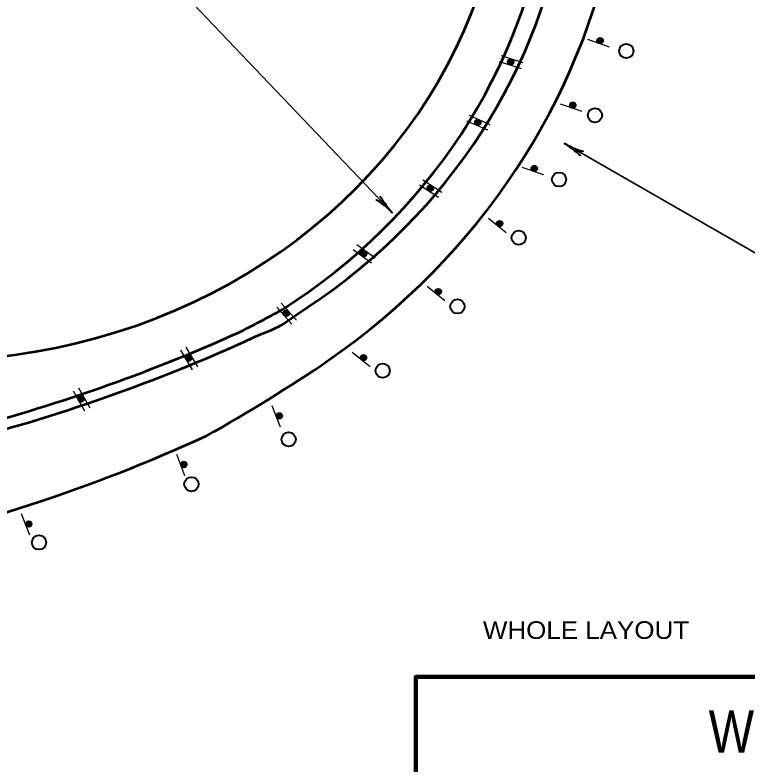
# Model space of a CAD drawing. Extents: x 354 to 1034, y -85 to 443.
# Drawn here: x 806 to 889, y 94.7 to 179.7 of the extents above; entities that cross this region are included whole.
import ezdxf
from ezdxf.enums import TextEntityAlignment as Align

# ---------------------------------------------------------------- set-up
doc = ezdxf.new("R2010")
doc.units = 0
doc.header["$LTSCALE"] = 0.8
doc.layers.add('1', color=7, linetype='Continuous', lineweight=40)
doc.layers.add('4', color=7, linetype='Continuous', lineweight=25)

msp = doc.modelspace()

# ---------------------------------------------------------------- linework, layer by layer
at = {"layer": '1', "lineweight": 35}
for p, q in [((815.113, 192.6246), (848.8287, 157.2147)), ((868.3126, 165.0931), (893.0487, 150.8614))]:
    msp.add_line(p, q, dxfattribs=at)
at = {"layer": '1', "lineweight": 158}
msp.add_lwpolyline([(851.489, 12.9881), (851.489, 104.5681), (1023.149, 104.5681)], dxfattribs=at)
at = {"layer": '1'}
for centre, radius in [((872.3809, 176.7367), 0.3159), ((872.3708, 176.7573), 0.2835), ((872.3859, 176.7264), 0.2917), ((872.3885, 176.734), 0.2754), ((872.3809, 176.7367), 0.2511), ((872.3809, 176.7367), 0.2349), ((872.3885, 176.734), 0.2268), ((872.3885, 176.734), 0.2106), ((872.3912, 176.7417), 0.1946), ((872.3938, 176.7493), 0.1782), ((872.3938, 176.7493), 0.162), ((872.3991, 176.7647), 0.1458), ((872.4038, 176.7288), 0.1296), ((872.2842, 176.8042), 0.0081), ((872.4197, 176.7747), 0.1296), ((872.4146, 176.785), 0.1218), ((872.3962, 176.7314), 0.0891), ((872.4249, 176.79), 0.0972), ((872.4276, 176.7977), 0.0814), ((872.4302, 176.8053), 0.0648), ((872.4355, 176.8207), 0.0486), ((872.4408, 176.836), 0.0324), ((872.446, 176.8513), 0.0162), ((875.3532, 175.5607), 0.81), ((862.2362, 174.3251), 0.3159), ((862.226, 174.3199), 0.2917), ((862.2285, 174.3276), 0.2754), ((862.2566, 174.3355), 0.2835), ((862.2362, 174.3251), 0.2511), ((862.2362, 174.3251), 0.2349), ((862.2285, 174.3276), 0.2268), ((862.2285, 174.3276), 0.2106), ((862.231, 174.3353), 0.1946), ((862.2335, 174.343), 0.1782), ((862.2335, 174.343), 0.162), ((862.2131, 174.3326), 0.1296), ((862.2385, 174.3584), 0.1458), ((862.2281, 174.3788), 0.1296), ((862.2383, 174.384), 0.1218), ((862.2208, 174.3301), 0.0891), ((862.2331, 174.3942), 0.0972), ((862.2357, 174.4019), 0.0814), ((862.2382, 174.4096), 0.0648), ((862.2432, 174.425), 0.0486), ((862.2482, 174.4404), 0.0324), ((862.2532, 174.4558), 0.0162), ((862.3541, 174.3208), 0.0081), ((869.2843, 169.4174), 0.3159), ((869.2743, 169.438), 0.2835), ((869.2893, 169.4071), 0.2917), ((869.292, 169.4148), 0.2754), ((869.2843, 169.4174), 0.2511), ((869.2843, 169.4174), 0.2349), ((869.292, 169.4148), 0.2268), ((869.292, 169.4148), 0.2106), ((869.2946, 169.4225), 0.1946), ((869.2972, 169.4301), 0.1782), ((869.2972, 169.4301), 0.162), ((869.3025, 169.4454), 0.1458), ((869.3073, 169.4095), 0.1296), ((869.1876, 169.485), 0.0081), ((869.3231, 169.4555), 0.1296), ((869.3181, 169.4658), 0.1218), ((869.2996, 169.4122), 0.0891), ((869.3284, 169.4708), 0.0972), ((869.331, 169.4785), 0.0814), ((869.3337, 169.4861), 0.0648), ((869.3389, 169.5014), 0.0486), ((869.3442, 169.5168), 0.0324), ((869.3495, 169.5321), 0.0162), ((871.7953, 168.2755), 0.81), ((858.516, 167.4701), 0.3159), ((858.5053, 167.466), 0.2917), ((858.5086, 167.4734), 0.2754), ((858.5374, 167.4783), 0.2835), ((858.516, 167.4701), 0.2511), ((858.516, 167.4701), 0.2349), ((858.5086, 167.4734), 0.2268), ((858.5086, 167.4734), 0.2106), ((858.5119, 167.4808), 0.1946), ((858.5152, 167.4882), 0.1782), ((858.5152, 167.4882), 0.162), ((858.4938, 167.48), 0.1296), ((858.5218, 167.503), 0.1458), ((858.5136, 167.5244), 0.1296), ((858.5243, 167.5285), 0.1218), ((858.5012, 167.4767), 0.0891), ((858.5202, 167.5392), 0.0972), ((858.5235, 167.5466), 0.0814), ((858.5267, 167.554), 0.0648), ((858.5333, 167.5688), 0.0486), ((858.5399, 167.5836), 0.0324), ((858.5465, 167.5984), 0.0162), ((858.6328, 167.4536), 0.0081), ((864.9209, 162.239), 0.3159), ((864.9109, 162.2596), 0.2835), ((864.9259, 162.2287), 0.2917), ((864.9286, 162.2364), 0.2754), ((864.9209, 162.239), 0.2511), ((864.9209, 162.239), 0.2349), ((864.9286, 162.2364), 0.2268), ((864.9286, 162.2364), 0.2106), ((864.9312, 162.244), 0.1946), ((864.9338, 162.2517), 0.1782), ((864.9338, 162.2517), 0.162), ((864.9391, 162.267), 0.1458), ((864.9439, 162.2311), 0.1296), ((864.8242, 162.3066), 0.0081), ((864.9597, 162.2771), 0.1296), ((864.9547, 162.2874), 0.1218), ((864.9362, 162.2337), 0.0891), ((864.965, 162.2924), 0.0972), ((864.9676, 162.3), 0.0814), ((864.9703, 162.3077), 0.0648), ((864.9755, 162.323), 0.0486), ((864.9808, 162.3383), 0.0324), ((864.9861, 162.3536), 0.0162), ((867.7292, 160.9904), 0.81), ((853.1269, 159.9972), 0.3159), ((853.1157, 159.9948), 0.2917), ((853.1201, 160.0016), 0.2754), ((853.1493, 160.0019), 0.2835), ((853.1269, 159.9972), 0.2511), ((853.1269, 159.9972), 0.2349), ((853.1201, 160.0016), 0.2268), ((853.1201, 160.0016), 0.2106), ((853.1245, 160.0084), 0.1946), ((853.1289, 160.0152), 0.1782), ((853.1289, 160.0152), 0.162), ((853.1065, 160.0104), 0.1296), ((853.1377, 160.0288), 0.1458), ((853.133, 160.0512), 0.1296), ((853.1442, 160.0536), 0.1218), ((853.1133, 160.006), 0.0891), ((853.1418, 160.0648), 0.0972), ((853.1462, 160.0716), 0.0814), ((853.1506, 160.0784), 0.0648), ((853.1594, 160.0919), 0.0486), ((853.1683, 160.1055), 0.0324), ((853.1771, 160.1191), 0.0162), ((853.2396, 159.9626), 0.0081), ((860.99, 155.989), 0.3159), ((860.9912, 155.9777), 0.2917), ((860.9876, 156.0118), 0.2835), ((860.9963, 155.9839), 0.2754), ((860.99, 155.989), 0.2511), ((860.99, 155.989), 0.2349), ((860.9963, 155.9839), 0.2268), ((860.9963, 155.9839), 0.2106), ((861.0014, 155.9902), 0.1946), ((861.0065, 155.9965), 0.1782), ((861.0065, 155.9965), 0.162), ((861.0167, 156.0091), 0.1458), ((861.0089, 155.9738), 0.1296), ((861.0394, 156.0115), 0.1296), ((861.0026, 155.9789), 0.0891), ((860.9222, 156.0856), 0.0081), ((861.0382, 156.0229), 0.1218), ((861.0496, 156.0241), 0.0972), ((861.0547, 156.0304), 0.0814), ((861.0598, 156.0367), 0.0648), ((861.07, 156.0493), 0.0486), ((861.0802, 156.0619), 0.0324), ((861.0904, 156.0745), 0.0162), ((863.1548, 154.3828), 0.81), ((845.5809, 152.6031), 0.3159), ((845.5696, 152.6013), 0.2917), ((845.5744, 152.6078), 0.2754), ((845.6035, 152.6067), 0.2835), ((845.5809, 152.6031), 0.2511), ((845.5809, 152.6031), 0.2349), ((845.5744, 152.6078), 0.2268), ((845.5744, 152.6078), 0.2106), ((845.5791, 152.6144), 0.1946), ((845.5839, 152.6209), 0.1782), ((845.5839, 152.6209), 0.162), ((845.5613, 152.6174), 0.1296), ((845.5934, 152.634), 0.1458), ((845.5898, 152.6567), 0.1296), ((845.5678, 152.6126), 0.0891), ((845.6011, 152.6585), 0.1218), ((845.5993, 152.6698), 0.0972), ((845.6041, 152.6763), 0.0814), ((845.6089, 152.6829), 0.0648), ((845.6184, 152.696), 0.0486), ((845.6279, 152.7091), 0.0324), ((845.6374, 152.7222), 0.0162), ((845.6917, 152.5626), 0.0081), ((854.0331, 148.271), 0.3159), ((854.0343, 148.2596), 0.2917), ((854.0307, 148.2938), 0.2835), ((854.0394, 148.2659), 0.2754), ((854.0331, 148.271), 0.2511), ((854.0331, 148.271), 0.2349), ((854.0394, 148.2659), 0.2268), ((854.0394, 148.2659), 0.2106), ((854.0445, 148.2722), 0.1946), ((854.0496, 148.2785), 0.1782), ((854.0496, 148.2785), 0.162), ((854.0598, 148.2911), 0.1458), ((854.052, 148.2557), 0.1296), ((854.0826, 148.2935), 0.1296), ((854.0457, 148.2608), 0.0891), ((853.9653, 148.3676), 0.0081), ((854.0814, 148.3049), 0.1218), ((854.0928, 148.3061), 0.0972), ((854.0978, 148.3124), 0.0814), ((854.1029, 148.3187), 0.0648), ((854.1131, 148.3313), 0.0486), ((854.1233, 148.3439), 0.0324), ((854.1335, 148.3565), 0.0162), ((856.2084, 146.5894), 0.81), ((836.7952, 145.8052), 0.3159), ((836.7837, 145.8058), 0.2917), ((836.7897, 145.8112), 0.2754), ((836.818, 145.804), 0.2835), ((836.7952, 145.8052), 0.2511), ((836.7952, 145.8052), 0.2349), ((836.7897, 145.8112), 0.2268), ((836.7897, 145.8112), 0.2106), ((836.7958, 145.8166), 0.1946), ((836.8018, 145.822), 0.1782), ((836.8018, 145.822), 0.162), ((836.7789, 145.8232), 0.1296), ((836.8138, 145.8329), 0.1458), ((836.815, 145.8557), 0.1296), ((836.7843, 145.8172), 0.0891), ((836.8265, 145.8551), 0.1218), ((836.8271, 145.8666), 0.0972), ((836.8331, 145.872), 0.0814), ((836.8391, 145.8774), 0.0648), ((836.8511, 145.8882), 0.0486), ((836.8632, 145.8991), 0.0324), ((836.8752, 145.9099), 0.0162), ((836.8951, 145.7426), 0.0081), ((825.7351, 140.7261), 0.3159), ((845.554, 140.7798), 0.3159), ((845.5552, 140.7684), 0.2917), ((845.5516, 140.8026), 0.2835), ((845.5603, 140.7747), 0.2754), ((825.724, 140.729), 0.2917), ((825.731, 140.7331), 0.2754), ((825.7572, 140.7201), 0.2835), ((825.7351, 140.7261), 0.2511), ((825.7351, 140.7261), 0.2349), ((825.731, 140.7331), 0.2268), ((825.731, 140.7331), 0.2106), ((825.738, 140.7371), 0.1946), ((825.745, 140.7412), 0.1782), ((825.745, 140.7412), 0.162), ((825.7229, 140.7471), 0.1296), ((825.7591, 140.7493), 0.1458), ((825.765, 140.7714), 0.1296), ((825.727, 140.7401), 0.0891), ((825.7761, 140.7684), 0.1218), ((825.779, 140.7795), 0.0972), ((825.786, 140.7836), 0.0814), ((825.7931, 140.7876), 0.0648), ((825.8071, 140.7957), 0.0486), ((825.8211, 140.8038), 0.0324), ((825.8198, 140.644), 0.0081), ((825.8351, 140.8119), 0.0162), ((845.554, 140.7798), 0.2511), ((845.554, 140.7798), 0.2349), ((845.5603, 140.7747), 0.2268), ((845.5603, 140.7747), 0.2106), ((845.5654, 140.781), 0.1946), ((845.5705, 140.7873), 0.1782), ((845.5705, 140.7873), 0.162), ((845.5807, 140.7999), 0.1458), ((845.5729, 140.7645), 0.1296), ((845.6035, 140.8023), 0.1296), ((845.5666, 140.7696), 0.0891), ((845.4863, 140.8764), 0.0081), ((845.6023, 140.8137), 0.1218), ((845.6137, 140.8149), 0.0972), ((845.6188, 140.8212), 0.0814), ((845.6239, 140.8275), 0.0648), ((845.6341, 140.8401), 0.0486), ((845.6443, 140.8526), 0.0324), ((845.6545, 140.8652), 0.0162), ((847.7372, 139.3042), 0.81), ((813.5463, 136.0988), 0.3159), ((813.5353, 136.1018), 0.2917), ((813.5423, 136.1058), 0.2754), ((813.5684, 136.0929), 0.2835), ((813.5463, 136.0988), 0.2511), ((813.5463, 136.0988), 0.2349), ((813.5423, 136.1058), 0.2268), ((813.5423, 136.1058), 0.2106), ((813.5493, 136.1099), 0.1946), ((813.5563, 136.1139), 0.1782), ((813.5563, 136.1139), 0.162), ((813.5342, 136.1199), 0.1296), ((813.5703, 136.122), 0.1458), ((813.5763, 136.1442), 0.1296), ((813.5382, 136.1128), 0.0891), ((813.5873, 136.1412), 0.1218), ((813.5903, 136.1523), 0.0972), ((813.5973, 136.1563), 0.0814), ((813.6043, 136.1604), 0.0648), ((813.6183, 136.1685), 0.0486), ((813.6324, 136.1766), 0.0324), ((813.6311, 136.0168), 0.0081), ((813.6464, 136.1847), 0.0162), ((836.0115, 134.1777), 0.3159), ((836.0069, 134.1672), 0.2917), ((836.0209, 134.1986), 0.2835), ((836.0144, 134.1701), 0.2754), ((836.0115, 134.1777), 0.2511), ((836.0115, 134.1777), 0.2349), ((836.0144, 134.1701), 0.2268), ((836.0144, 134.1701), 0.2106), ((836.022, 134.173), 0.1946), ((836.0296, 134.1759), 0.1782), ((836.0296, 134.1759), 0.162), ((836.0203, 134.155), 0.1296), ((836.0447, 134.1817), 0.1458), ((836.0174, 134.1625), 0.0891), ((836.0656, 134.1724), 0.1296), ((836.0703, 134.1829), 0.1218), ((836.0807, 134.1782), 0.0972), ((836.0012, 134.2951), 0.0081), ((836.0883, 134.1811), 0.0814), ((836.0959, 134.184), 0.0648), ((836.111, 134.1898), 0.0486), ((836.1261, 134.1956), 0.0324), ((836.1412, 134.2014), 0.0162), ((837.0636, 131.5107), 0.81), ((825.1918, 128.657), 0.3159), ((825.1872, 128.6465), 0.2917), ((825.2012, 128.6779), 0.2835), ((825.1947, 128.6494), 0.2754), ((825.1918, 128.657), 0.2511), ((825.1918, 128.657), 0.2349), ((825.1947, 128.6494), 0.2268), ((825.1947, 128.6494), 0.2106), ((825.2023, 128.6523), 0.1946), ((825.2099, 128.6552), 0.1782), ((825.2099, 128.6552), 0.162), ((825.2005, 128.6343), 0.1296), ((825.225, 128.661), 0.1458), ((825.1976, 128.6419), 0.0891), ((825.2459, 128.6517), 0.1296), ((825.2506, 128.6622), 0.1218), ((825.261, 128.6575), 0.0972), ((825.1814, 128.7745), 0.0081), ((825.2686, 128.6604), 0.0814), ((825.2762, 128.6633), 0.0648), ((825.2913, 128.6691), 0.0486), ((825.3064, 128.6749), 0.0324), ((825.3215, 128.6807), 0.0162), ((826.0511, 126.428), 0.81), ((807.6025, 121.9138), 0.3159), ((807.5978, 121.9033), 0.2917), ((807.6118, 121.9347), 0.2835), ((807.6054, 121.9062), 0.2754), ((807.6025, 121.9138), 0.2511), ((807.6025, 121.9138), 0.2349), ((807.6054, 121.9062), 0.2268), ((807.6054, 121.9062), 0.2106), ((807.6129, 121.9091), 0.1946), ((807.6205, 121.912), 0.1782), ((807.6205, 121.912), 0.162), ((807.6112, 121.8911), 0.1296), ((807.6356, 121.9178), 0.1458), ((807.6083, 121.8987), 0.0891), ((807.6566, 121.9085), 0.1296), ((807.6612, 121.919), 0.1218), ((807.6717, 121.9143), 0.0972), ((807.5921, 122.0313), 0.0081), ((807.6792, 121.9172), 0.0814), ((807.6868, 121.9201), 0.0648), ((807.7019, 121.9259), 0.0486), ((807.7171, 121.9317), 0.0324), ((807.7322, 121.9376), 0.0162), ((808.7699, 119.8205), 0.81)]:
    msp.add_circle(centre, radius, dxfattribs=at)
at = {"layer": '1', "lineweight": 53}
for centre, radius, start, end in [((760.2897, 284.4838), 157.7875, 296.79386, 298.82726), ((830.3934, 154.608), 11.6847, 288.45254, 309.10279), ((750.459, 323.5575), 197.2956, 284.3366, 294.22623), ((750.459, 323.5575), 198.5106, 284.47855, 294.91675), ((743.8214, 282.9573), 172.7966, 299.05686, 304.45963)]:
    msp.add_arc(centre, radius, start, end, dxfattribs=at)
for centre, major_axis, ratio, start_param, end_param in [((794.3753, 202.3205), (-66.8542, 9.6148), 0.914497, 0.9311997, 3.1747556), ((794.3753, 202.3205), (-72.0655, 10.3643), 0.928319, 2.3193134, 3.1426457), ((794.3753, 202.3205), (-74.0733, 10.653), 0.91388, 2.3211234, 3.1212881), ((788.8178, 205.2021), (85.7693, -12.3351), 0.925624, 5.5007262, 6.2414789), ((753.6587, 266.2447), (170.2828, 26.9691), 0.877958, 4.7695405, 5.01975)]:
    msp.add_ellipse(centre, major_axis=major_axis, ratio=ratio, start_param=start_param, end_param=end_param, dxfattribs=at)
at = {"layer": '1'}
for centre, major_axis, ratio, start_param, end_param in [((869.0137, 164.492), (1.1622, -0.8328), 0.07063, 6.2823074, 8.5597026), ((869.1902, 164.8463), (-1.3168, 0.6117), 0.122415, 0.8963533, 3.1415927), ((848.3269, 157.9902), (-0.878, 1.1285), 0.07063, 6.2823074, 8.5597026), ((848.0571, 157.7005), (1.089, -0.9603), 0.122415, 0.8963533, 3.1415927)]:
    msp.add_ellipse(centre, major_axis=major_axis, ratio=ratio, start_param=start_param, end_param=end_param, dxfattribs=at)
at = {"layer": '4'}
for p, q in [((873.4418, 176.0116), (870.9909, 176.8555)), ((861.1677, 175.047), (863.6329, 174.246)), ((860.9525, 174.3846), (863.4176, 173.5835)), ((870.3452, 168.6923), (867.8943, 169.5363)), ((857.5287, 168.2997), (859.8967, 167.2455)), ((857.2454, 167.6634), (859.6133, 166.6092)), ((865.9819, 161.514), (863.531, 162.3578)), ((852.2816, 160.971), (854.4556, 159.5593)), ((851.9021, 160.3868), (854.0761, 158.9752)), ((861.7389, 154.9448), (859.7245, 156.5761)), ((844.3784, 153.0563), (846.4752, 151.5327)), ((844.7877, 153.6197), (846.8848, 152.0962)), ((854.7821, 147.2268), (852.7676, 148.8581)), ((835.7131, 146.4986), (837.4474, 144.5722)), ((836.2307, 146.9647), (837.9652, 145.0383)), ((825.4241, 141.9776), (826.7202, 139.7327)), ((824.8208, 141.6292), (826.1168, 139.3845)), ((846.303, 139.7356), (844.2886, 141.3668)), ((812.6319, 137.0018), (813.928, 134.7571)), ((813.2352, 137.3503), (814.5314, 135.1054)), ((836.1382, 132.8988), (835.2092, 135.3187)), ((825.3184, 127.378), (824.3895, 129.798)), ((807.7291, 120.6348), (806.8001, 123.0548))]:
    msp.add_line(p, q, dxfattribs=at)
for centre in [(872.3732, 176.7393), (862.2439, 174.3226), (869.2766, 169.4201), (858.5234, 167.4668), (864.9132, 162.2417), (853.1337, 159.9928), (860.9837, 155.9941), (845.5875, 152.5983), (854.0268, 148.2761), (836.8006, 145.7991), (825.7391, 140.719), (845.5477, 140.7849), (813.5504, 136.0918), (836.0086, 134.1852), (825.1889, 128.6645), (807.5996, 121.9214)]:
    msp.add_circle(centre, 0.3321, dxfattribs=at)

# ---------------------------------------------------------------- texts
at = {"layer": '1', "width": 1.1}
msp.add_text('WHOLE LAYOUT', height=2, dxfattribs=at).set_placement((859.0935, 108.8807))
at = {"layer": '1', "width": 0.85}
msp.add_text('WEST VIRGINIA DIVISION OF HIGHWAYS', height=4.795, dxfattribs=at).set_placement((938.1373, 95.9681), align=Align.CENTER)

doc.saveas('drawing.dxf')
